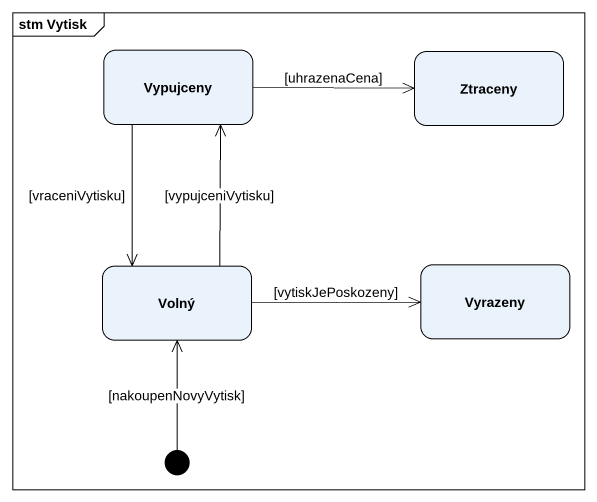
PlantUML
@startuml
mainframe stm Vytisk
hide empty description
state Vypujceny
state Ztraceny
state Volný
state Vyrazeny
[*] -up-> Volný : [nakoupenNovyVytisk]
Vypujceny -right-> Ztraceny : [uhrazenaCena]
Vypujceny --> Volný : [vraceniVytisku]
Volný -up-> Vypujceny : [vypujceniVytisku]
Volný -right-> Vyrazeny : [vytiskJePoskozeny]
@enduml
